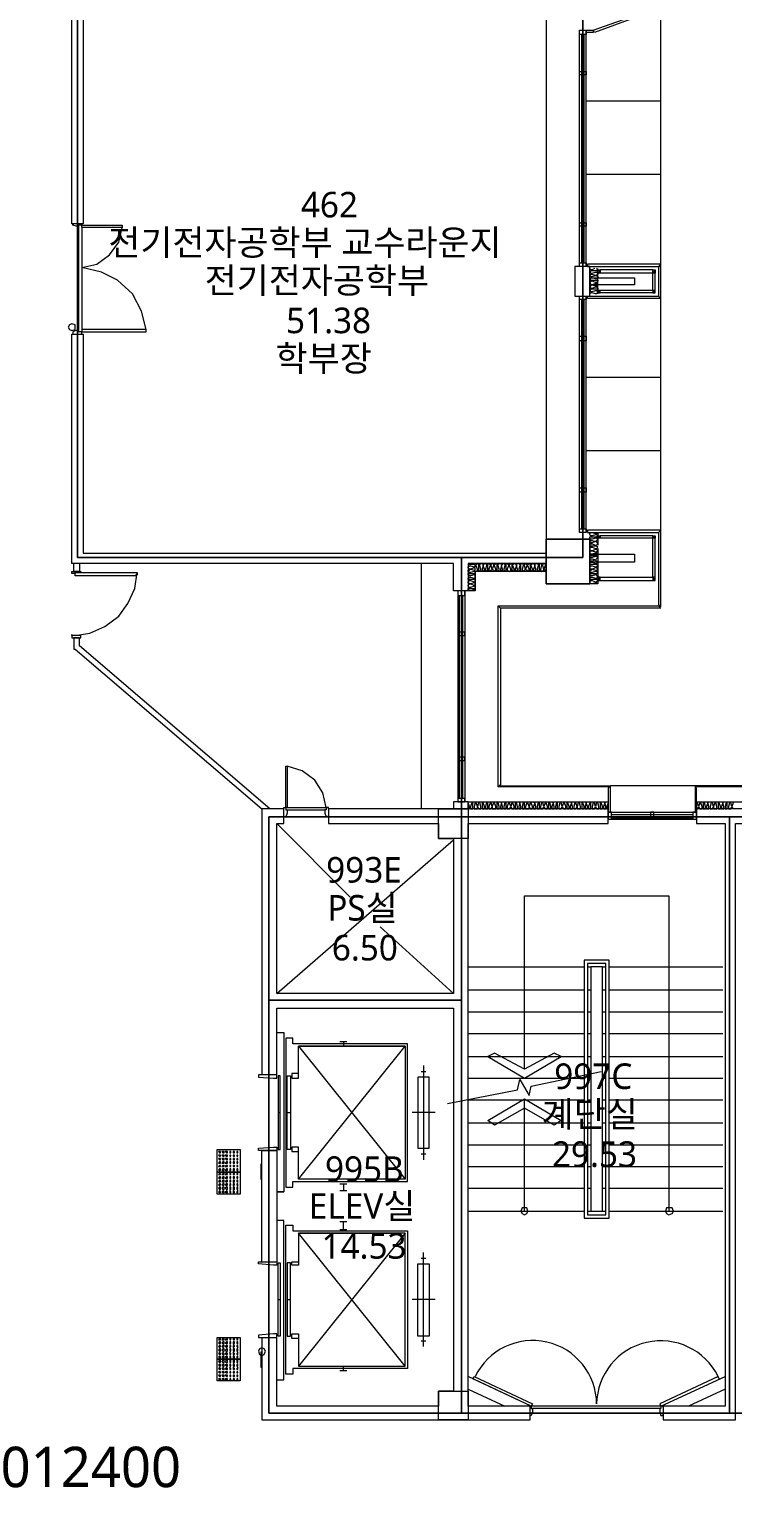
# Model space of a CAD drawing. Header units: millimetres. Extents: x -4005 to 126991, y -1911 to 106703.
# Drawn here: x 73449 to 82982, y 29620 to 49640 of the extents above; entities that cross this region are included whole.
import ezdxf

# ---------------------------------------------------------------- set-up
doc = ezdxf.new("R2010")
doc.units = ezdxf.units.MM
doc.layers.add('PDF_문자', color=7, linetype='Continuous')
doc.layers.add('PDF_형상', color=7, linetype='Continuous')
doc.styles.add('PDF 맑은 고딕', font='malgun.ttf')

msp = doc.modelspace()

# ---------------------------------------------------------------- linework, layer by layer
at = {"layer": 'PDF_형상', "lineweight": 5}
for points in [[(80456, 76121), (80456, 42125), (81047, 42125), (81047, 42731), (80456, 42731)], [(80456, 49913), (74176, 49913), (74176, 47006), (74021, 47006), (74021, 50596), (74176, 50596), (74176, 50068), (80456, 50068)], [(80953, 49975), (80953, 42482), (79306, 42482), (79306, 38969), (82943, 38969), (86456, 38969), (97944, 38969), (103571, 38969), (109447, 38969), (109447, 29704), (109447, 24435), (105452, 24435), (105452, 20471), (101706, 20471), (97944, 20471), (94198, 20471), (90451, 20471), (86705, 20471), (82943, 20471), (79197, 20471), (75451, 20471), (71704, 20471)], [(97944, 29704), (86456, 29704), (84156, 29704), (84156, 30886), (82943, 30886), (79306, 30886), (76694, 30886), (76694, 36482), (76694, 38969), (79306, 38969), (79306, 42482), (74098, 42482), (74098, 49975)], [(82010, 46446), (82010, 49928)], [(80907, 46430), (80907, 49633)], [(80938, 46477), (80938, 49571)], [(80969, 46477), (80969, 49571)], [(81000, 46430), (81000, 49633), (81093, 49633), (81093, 49602), (81000, 49602)], [(82010, 48669), (81000, 48669)], [(82010, 47674), (81000, 47674)], [(74145, 47006), (74160, 47006), (74160, 46990), (74114, 46990), (74114, 46975), (74083, 46975), (74036, 46990), (74036, 47006), (74052, 47006)], [(74114, 46990), (74114, 45560)], [(75031, 45576), (74969, 45824), (74844, 46057), (74642, 46244), (74425, 46353), (74160, 46415), (74363, 46462), (74534, 46586), (74658, 46757), (74705, 46959)], [(74160, 46959), (74160, 45576)], [(81140, 46399), (81156, 46384), (81140, 46368), (81124, 46368), (81078, 46368), (81062, 46368), (81047, 46353), (81062, 46337), (81078, 46337), (81124, 46353), (81140, 46353), (81156, 46337), (81156, 46322), (81140, 46306), (81124, 46306), (81078, 46322), (81062, 46322), (81047, 46306), (81062, 46291), (81078, 46291), (81124, 46306), (81140, 46306), (81156, 46291), (81156, 46275), (81140, 46260), (81124, 46260), (81078, 46275), (81062, 46275), (81047, 46260), (81062, 46244), (81078, 46244), (81124, 46244), (81140, 46244), (81156, 46244), (81156, 46228), (81140, 46213), (81124, 46213), (81078, 46228), (81062, 46228), (81047, 46213), (81062, 46182), (81078, 46182), (81062, 46166), (81047, 46151), (81062, 46135), (81078, 46135), (81124, 46151), (81140, 46151), (81156, 46135), (81156, 46120), (81140, 46120), (81124, 46120), (81078, 46120), (81062, 46120), (81047, 46104), (81062, 46089), (81078, 46089), (81124, 46104), (81140, 46104), (81156, 46089), (81156, 46073), (81140, 46057), (81124, 46057), (81078, 46073), (81062, 46073), (81047, 46057)], [(81109, 46399), (81078, 46384), (81062, 46384), (81047, 46399)], [(81047, 46275), (81653, 46275), (81653, 46182), (81047, 46182)], [(81156, 46057), (81156, 46399)], [(81902, 46384), (81187, 46384), (81156, 46337)], [(81902, 46104), (81902, 46337), (81187, 46337)], [(81933, 46384), (81902, 46337)], [(81933, 46104), (81933, 46337)], [(81902, 46073), (81187, 46073), (81156, 46104)], [(81933, 46073), (81902, 46104), (81187, 46104)], [(80907, 42824), (80907, 46026)], [(80938, 42871), (80938, 45980)], [(80969, 42871), (80969, 45980)], [(81000, 42824), (81000, 46026)], [(82010, 42855), (82010, 45995)], [(79492, 42031), (79492, 42047), (79477, 42047), (79430, 42031), (79415, 42031), (79399, 42047), (79399, 42062), (79415, 42062), (79430, 42062), (79477, 42062), (79492, 42062), (79492, 42078), (79492, 42094), (79477, 42094), (79430, 42078), (79415, 42078), (79399, 42094), (79399, 42109), (79415, 42125), (79430, 42125), (79415, 42125), (79399, 42140), (79399, 42156), (79415, 42171), (79430, 42171), (79477, 42156), (79492, 42156), (79492, 42171), (79492, 42187), (79477, 42187), (79430, 42187), (79415, 42187), (79399, 42187), (79399, 42202), (79415, 42218), (79430, 42218), (79477, 42202), (79492, 42202), (79492, 42218), (79492, 42249), (79477, 42249), (79430, 42233), (79415, 42233), (79399, 42249), (79399, 42265), (79415, 42265), (79430, 42265), (79477, 42265), (79492, 42265), (79492, 42280), (79492, 42296), (79477, 42296), (79430, 42280), (79415, 42280), (79399, 42296), (79399, 42311), (79415, 42311), (79430, 42327), (79415, 42327), (79399, 42342), (79399, 42358), (79415, 42373), (79430, 42373), (79477, 42358), (79492, 42358), (79492, 42373), (79492, 42389), (79477, 42389), (79430, 42389), (79415, 42389), (79399, 42404), (79399, 42031), (79197, 42031), (79197, 42404), (74021, 42404), (74021, 45513), (74176, 45513), (74176, 42544), (80456, 42544)], [(74145, 45513), (74160, 45513), (74160, 45544), (74114, 45544), (74114, 45560), (74083, 45560), (74036, 45544), (74036, 45513), (74052, 45513)], [(82010, 44923), (81000, 44923)], [(82010, 43928), (81000, 43928)], [(81156, 42125), (81140, 42140), (81124, 42140), (81078, 42125), (81062, 42125), (81047, 42140), (81047, 42156), (81062, 42171), (81078, 42171), (81124, 42156), (81140, 42156), (81156, 42171), (81140, 42187), (81124, 42187), (81078, 42187), (81062, 42187), (81047, 42187), (81047, 42202), (81062, 42218), (81078, 42218), (81124, 42202), (81140, 42202), (81156, 42218), (81140, 42249), (81124, 42249), (81078, 42233), (81062, 42233), (81047, 42249), (81047, 42265), (81062, 42265), (81078, 42265), (81124, 42265), (81140, 42265), (81156, 42280), (81140, 42296), (81124, 42296), (81078, 42280), (81062, 42280), (81047, 42296), (81047, 42311), (81062, 42311), (81078, 42327), (81062, 42327), (81047, 42342), (81047, 42358), (81062, 42373), (81078, 42373), (81124, 42358), (81140, 42358), (81156, 42373), (81140, 42389), (81124, 42389), (81078, 42389), (81062, 42389), (81047, 42389), (81047, 42404), (81062, 42420), (81078, 42420), (81124, 42404), (81140, 42404), (81156, 42420), (81140, 42436), (81124, 42451), (81078, 42436), (81062, 42436), (81047, 42436), (81047, 42451), (81062, 42467), (81078, 42467), (81124, 42451), (81140, 42467), (81156, 42482), (81140, 42498), (81124, 42498), (81078, 42482), (81062, 42482), (81047, 42498), (81047, 42513), (81062, 42513), (81078, 42513), (81124, 42513), (81140, 42513), (81156, 42529), (81140, 42544), (81124, 42544), (81078, 42529), (81062, 42529), (81047, 42544), (81047, 42560), (81062, 42575), (81078, 42575), (81062, 42575), (81047, 42591), (81047, 42607), (81062, 42622), (81078, 42622), (81124, 42607), (81140, 42607), (81156, 42622), (81140, 42638), (81124, 42638), (81078, 42638), (81062, 42638), (81047, 42638), (81047, 42653), (81062, 42669), (81078, 42669), (81124, 42653), (81140, 42653), (81156, 42669), (81140, 42700), (81124, 42700), (81078, 42684), (81062, 42684), (81047, 42700), (81047, 42715), (81062, 42715), (81078, 42715), (81124, 42700), (81140, 42715), (81156, 42731), (81140, 42746), (81124, 42746), (81078, 42731), (81062, 42731), (81047, 42746), (81047, 42762), (81062, 42762), (81078, 42762), (81124, 42762), (81140, 42762), (81156, 42778), (81140, 42793), (81124, 42793), (81078, 42778), (81062, 42778), (81047, 42793), (81047, 42809), (81062, 42824), (81078, 42824), (81124, 42809), (81140, 42809), (81156, 42824), (81156, 42653)], [(81902, 42778), (81187, 42778), (81156, 42746)], [(81933, 42171), (81902, 42218), (81902, 42746), (81187, 42746)], [(81933, 42778), (81902, 42746)], [(81933, 42218), (81933, 42746)], [(81156, 42607), (81156, 42125), (81047, 42125)], [(81047, 42529), (81653, 42529), (81653, 42420), (81047, 42420)], [(74129, 42404), (74129, 42296), (74052, 42296), (74052, 42404)], [(74067, 41425), (74269, 41456), (74471, 41549), (74658, 41689), (74782, 41860), (74875, 42062), (74907, 42280)], [(78762, 42404), (78762, 39078)], [(79508, 42296), (79523, 42311), (79523, 42327), (79508, 42373), (79508, 42389), (79523, 42404), (79539, 42404), (79539, 42389), (79539, 42373), (79539, 42327), (79539, 42311), (79554, 42296), (79570, 42311), (79570, 42327), (79554, 42373), (79554, 42389), (79570, 42404), (79586, 42404), (79601, 42389), (79601, 42373), (79601, 42389), (79617, 42404), (79632, 42404), (79648, 42389), (79648, 42373), (79632, 42327), (79632, 42311), (79648, 42296), (79663, 42311), (79663, 42327), (79663, 42373), (79663, 42389), (79663, 42404), (79679, 42404), (79694, 42389), (79694, 42373), (79679, 42327), (79679, 42311), (79694, 42296), (79710, 42311), (79725, 42327), (79710, 42373), (79710, 42389), (79725, 42404), (79741, 42404), (79741, 42389), (79741, 42373), (79725, 42327), (79741, 42311), (79757, 42296), (79772, 42311), (79772, 42327), (79757, 42373), (79757, 42389), (79772, 42404), (79788, 42404), (79788, 42389), (79788, 42373), (79788, 42327), (79788, 42311), (79803, 42296), (79819, 42311), (79819, 42327), (79803, 42373), (79803, 42389), (79819, 42404), (79834, 42404), (79850, 42389), (79850, 42373), (79865, 42389), (79865, 42404), (79881, 42404), (79896, 42389), (79896, 42373), (79881, 42327), (79881, 42311), (79896, 42296), (79912, 42311), (79912, 42327), (79912, 42373), (79912, 42389), (79912, 42404), (79928, 42404), (79943, 42389), (79943, 42373), (79928, 42327), (79928, 42311), (79959, 42296), (79974, 42311), (79974, 42327), (79959, 42373), (79959, 42389), (79974, 42404), (79990, 42404), (79990, 42389), (79990, 42373), (79990, 42327), (79990, 42311), (80005, 42296), (80021, 42311), (80021, 42327), (80005, 42373), (80005, 42389), (80021, 42404), (80036, 42404), (80052, 42389), (80052, 42373), (80052, 42389), (80067, 42404), (80083, 42404), (80098, 42389), (80098, 42373), (80083, 42327), (80083, 42311), (80098, 42296), (80114, 42311), (80114, 42327), (80114, 42373), (80114, 42389), (80114, 42404), (80130, 42404), (80145, 42389), (80145, 42373), (80130, 42327), (80130, 42311), (80145, 42296), (80161, 42311), (80176, 42327), (80161, 42373), (80161, 42389), (80176, 42404), (80192, 42389), (80192, 42373), (80176, 42327), (80192, 42311), (80207, 42296), (80223, 42311), (80223, 42327), (80207, 42373), (80207, 42389), (80223, 42404), (80238, 42404), (80238, 42389), (80238, 42373), (80238, 42327), (80238, 42311), (80254, 42296), (80269, 42311), (80269, 42327), (80254, 42373), (80254, 42389), (80269, 42404), (80285, 42404), (80301, 42389), (80301, 42373), (80301, 42389), (80316, 42404), (80332, 42404), (80347, 42389), (80347, 42373), (80332, 42327), (80332, 42311), (80347, 42296), (80363, 42311), (80363, 42327), (80363, 42373), (80363, 42389), (80363, 42404), (80378, 42404), (80394, 42389), (80394, 42373), (80378, 42327), (80378, 42311), (80394, 42296), (80425, 42311), (80425, 42327), (80409, 42373), (80409, 42389), (80425, 42404), (80440, 42404), (80440, 42389), (80440, 42373), (80425, 42327), (80440, 42311), (80456, 42296), (79492, 42296), (79492, 42031), (79399, 42031)], [(80456, 42404), (79399, 42404)], [(81187, 42171), (81156, 42218), (81902, 42218)], [(81156, 42171), (81902, 42171)], [(79259, 42031), (79259, 39171)], [(79275, 41969), (79275, 39218)], [(79321, 41969), (79321, 39218)], [(79352, 42031), (79352, 39171)], [(76710, 39078), (74129, 41285), (74129, 41394), (74052, 41394), (74052, 41239), (74067, 41239), (76601, 39078)], [(76943, 39093), (77471, 39093), (77425, 39295), (77316, 39466), (77145, 39591), (76943, 39653)], [(108219, 39389), (81327, 39389), (81295, 39358), (81295, 39031), (81327, 39031), (81327, 39389)], [(76601, 31912), (76601, 30793), (80238, 30793), (80238, 30979), (79399, 30979), (79399, 38876), (81295, 38876), (81295, 39078), (77503, 39078), (77503, 38876), (78995, 38876), (78995, 38674), (79197, 38674), (79197, 36575), (76803, 36575), (76803, 38876), (76896, 38876), (76896, 39078), (76601, 39078), (76601, 35472)], [(76896, 39078), (76896, 39093), (76927, 39093), (76927, 39062), (76943, 39062), (76943, 39016), (76927, 38969), (76896, 38969), (76896, 38985)], [(76943, 39062), (77456, 39062)], [(77503, 39078), (77503, 39093), (77471, 39093), (77471, 39062), (77456, 39062), (77456, 39016), (77471, 38969), (77503, 38969), (77503, 38985)], [(79399, 39078), (79415, 39078), (79415, 39109), (79399, 39156), (79399, 39171), (79415, 39171), (79430, 39171), (79446, 39171), (79446, 39156), (79430, 39109), (79430, 39078), (79446, 39078), (79461, 39078), (79461, 39109), (79461, 39156), (79461, 39171), (79477, 39171), (79492, 39171), (79492, 39156), (79477, 39109), (79477, 39078), (79492, 39078), (79523, 39078), (79523, 39109), (79508, 39156), (79508, 39171), (79523, 39171), (79539, 39171), (79539, 39156), (79523, 39109), (79539, 39078), (79554, 39078), (79570, 39078), (79570, 39109), (79554, 39156), (79554, 39171), (79570, 39171), (79586, 39171), (79586, 39156), (79586, 39109), (79586, 39078), (79601, 39078), (79617, 39078), (79617, 39109), (79601, 39156), (79601, 39171), (79617, 39171), (79632, 39171), (79648, 39171), (79648, 39156), (79632, 39109), (79632, 39078), (79648, 39078), (79663, 39078), (79663, 39109), (79663, 39156), (79663, 39171), (79679, 39171), (79694, 39171), (79694, 39156), (79679, 39109), (79679, 39078), (79694, 39078), (79710, 39078), (79725, 39109), (79710, 39156), (79710, 39171), (79725, 39171), (79741, 39171), (79741, 39156), (79725, 39109), (79725, 39078), (79757, 39078), (79772, 39078), (79772, 39109), (79757, 39156), (79757, 39171), (79772, 39171), (79788, 39171), (79788, 39156), (79788, 39109), (79788, 39078), (79803, 39078), (79819, 39078), (79819, 39109), (79803, 39156), (79803, 39171), (79819, 39171), (79834, 39171), (79850, 39171), (79850, 39156), (79850, 39171), (79865, 39171), (79881, 39171), (79896, 39171), (79896, 39156), (79881, 39109), (79881, 39078), (79896, 39078), (79912, 39078), (79912, 39109), (79912, 39156), (79912, 39171), (79928, 39171), (79943, 39171), (79943, 39156), (79928, 39109), (79928, 39078), (79943, 39078), (79959, 39078), (79974, 39109), (79959, 39156), (79959, 39171), (79974, 39171), (79990, 39171), (79990, 39156), (79974, 39109), (79990, 39078), (80005, 39078), (80021, 39078), (80021, 39109), (80005, 39156), (80005, 39171), (80021, 39171), (80036, 39171), (80036, 39156), (80036, 39109), (80036, 39078), (80052, 39078), (80067, 39078), (80067, 39109), (80052, 39156), (80052, 39171), (80067, 39171), (80083, 39171), (80098, 39171), (80098, 39156), (80098, 39171), (80114, 39171), (80130, 39171), (80145, 39171), (80145, 39156), (80130, 39109), (80130, 39078), (80145, 39078), (80161, 39078), (80161, 39109), (80161, 39156), (80161, 39171), (80176, 39171), (80192, 39171), (80192, 39156), (80176, 39109), (80176, 39078), (80192, 39078), (80223, 39078), (80223, 39109), (80207, 39156), (80207, 39171), (80223, 39171), (80238, 39171), (80238, 39156), (80223, 39109), (80238, 39078), (80254, 39078), (80269, 39078), (80269, 39109), (80254, 39156), (80254, 39171), (80269, 39171), (80285, 39171), (80301, 39156), (80301, 39171), (80316, 39171), (80332, 39171), (80347, 39171), (80347, 39156), (80332, 39109), (80332, 39078), (80347, 39078), (80363, 39078), (80363, 39109), (80363, 39156), (80363, 39171), (80378, 39171), (80394, 39171), (80394, 39156), (80378, 39109), (80378, 39078), (80394, 39078), (80409, 39078), (80425, 39109), (80409, 39156), (80409, 39171), (80425, 39171), (80440, 39171), (80440, 39156), (80425, 39109), (80440, 39078), (80456, 39078), (80472, 39078), (80472, 39109), (80456, 39156), (80456, 39171), (80472, 39171), (80487, 39171), (80487, 39156), (80487, 39109), (80487, 39078), (80503, 39078), (80518, 39078), (80518, 39109), (80503, 39156), (80503, 39171), (80518, 39171), (80534, 39171), (80549, 39171), (80549, 39156), (80549, 39171), (80565, 39171), (80580, 39171), (80596, 39171), (80596, 39156), (80580, 39109), (80580, 39078), (80596, 39078), (80611, 39078), (80611, 39109), (80611, 39156), (80611, 39171), (80627, 39171), (80643, 39171), (80643, 39156), (80627, 39109), (80627, 39078), (80643, 39078), (80658, 39078), (80674, 39109), (80658, 39156), (80658, 39171), (80674, 39171), (80689, 39171), (80689, 39156), (80674, 39109), (80689, 39078), (80705, 39078), (80720, 39078), (80720, 39109), (80705, 39156), (80705, 39171), (80720, 39171), (80736, 39171), (80736, 39156), (80736, 39109), (80736, 39078), (80751, 39078), (80767, 39078), (80767, 39109), (80751, 39156), (80751, 39171), (80767, 39171), (80782, 39171), (80798, 39171), (80798, 39156), (80814, 39171), (80829, 39171), (80845, 39171), (80845, 39156), (80829, 39109), (80829, 39078), (80845, 39078), (80860, 39078), (80876, 39109), (80860, 39156), (80860, 39171), (80876, 39171), (80891, 39171), (80891, 39156), (80876, 39109), (80876, 39078), (80907, 39078), (80922, 39078), (80922, 39109), (80907, 39156), (80907, 39171), (80922, 39171), (80938, 39171), (80938, 39156), (80938, 39109), (80938, 39078), (80953, 39078), (80969, 39078), (80969, 39109), (80953, 39156), (80953, 39171), (80969, 39171), (80985, 39171), (81000, 39171), (81000, 39156), (81000, 39171), (81016, 39171), (81031, 39171), (81047, 39171), (81047, 39156), (81031, 39109), (81031, 39078), (81047, 39078), (81062, 39078), (81062, 39109), (81062, 39156), (81062, 39171), (81078, 39171), (81093, 39171), (81093, 39156), (81078, 39109), (81078, 39078), (81093, 39078), (81109, 39078), (81124, 39109), (81109, 39156), (81109, 39171), (81124, 39171), (81140, 39171), (81140, 39156), (81124, 39109), (81140, 39078), (81156, 39078), (81171, 39078), (81171, 39109), (81156, 39156), (81156, 39171), (81171, 39171), (81187, 39171), (81187, 39156), (81187, 39109), (81187, 39078), (81202, 39078), (81218, 39078), (81218, 39109), (81202, 39156), (81202, 39171), (81218, 39171), (81233, 39171), (81249, 39171), (81249, 39156), (81249, 39171), (81264, 39171), (81280, 39171), (81295, 39171), (81295, 39156), (81280, 39109), (81280, 39078), (81295, 39078)], [(79399, 39171), (81295, 39171)], [(82492, 39171), (84606, 39171)], [(82492, 39078), (82508, 39078), (82523, 39109), (82508, 39156), (82508, 39171), (82523, 39171), (82539, 39171), (82539, 39156), (82523, 39109), (82539, 39078), (82555, 39078), (82570, 39078), (82570, 39109), (82555, 39156), (82555, 39171), (82570, 39171), (82586, 39171), (82586, 39156), (82586, 39109), (82586, 39078), (82601, 39078), (82617, 39078), (82617, 39109), (82601, 39156), (82601, 39171), (82617, 39171), (82632, 39171), (82648, 39171), (82648, 39156), (82663, 39171), (82679, 39171), (82694, 39171), (82694, 39156), (82679, 39109), (82679, 39078), (82694, 39078), (82710, 39078), (82726, 39109), (82710, 39156), (82710, 39171), (82726, 39171), (82741, 39171), (82741, 39156), (82726, 39109), (82726, 39078), (82757, 39078), (82772, 39078), (82772, 39109), (82757, 39156), (82757, 39171), (82772, 39171), (82788, 39171), (82788, 39156), (82788, 39109), (82788, 39078), (82803, 39078), (82819, 39078), (82819, 39109), (82803, 39156), (82803, 39171), (82819, 39171), (82834, 39171), (82850, 39171), (82850, 39156), (82850, 39171), (82865, 39171), (82881, 39171), (82897, 39171), (82897, 39156), (82881, 39109), (82881, 39078), (82897, 39078), (82912, 39078), (82912, 39109), (82912, 39156), (82912, 39171), (82928, 39171), (82943, 39171), (82943, 39156), (82928, 39109), (82928, 39078), (82943, 39078), (82959, 39078), (82974, 39109), (82959, 39156), (82959, 39171), (82974, 39171), (82990, 39171)], [(82990, 39156), (82974, 39109), (82990, 39078)], [(76803, 38876), (77798, 37881)], [(81295, 39031), (82492, 39031)], [(81295, 38938), (82492, 38938)], [(81342, 39000), (82446, 39000)], [(81342, 38954), (82446, 38954)], [(76803, 36575), (79197, 38658)], [(80161, 35549), (80161, 37896), (82119, 37896), (82119, 33622)], [(78202, 37477), (79197, 36575)], [(79399, 36933), (80969, 36933)], [(81016, 36933), (81062, 36933)], [(81218, 33622), (81218, 36933), (81062, 36933), (81062, 33622), (81218, 33622), (81264, 33622)], [(81218, 36933), (81264, 36933)], [(81311, 36933), (82850, 36933)], [(79399, 36622), (80969, 36622)], [(81016, 36622), (81062, 36622)], [(81218, 36622), (81264, 36622)], [(81311, 36622), (82850, 36622)], [(76803, 35472), (76554, 35472), (76554, 35440), (76756, 35425), (76803, 35425), (76803, 36373), (79197, 36373), (79197, 31181), (78995, 31181), (78995, 30979), (76803, 30979), (76803, 31958), (76756, 31958), (76554, 31943), (76554, 31912), (76803, 31912)], [(79399, 36326), (80969, 36326)], [(81016, 36326), (81062, 36326)], [(81218, 36326), (81264, 36326)], [(81311, 36326), (82850, 36326)], [(76803, 36047), (76896, 36047), (76896, 33886), (76803, 33886), (76896, 33886)], [(77098, 35487), (77005, 35487), (77005, 35425), (77098, 35425), (77098, 35860), (78544, 35860), (78544, 34057), (77098, 34057), (77098, 34492), (77005, 34492), (77005, 34430), (77098, 34430)], [(78404, 34057), (77098, 34057), (78544, 35860), (77098, 35860), (78544, 34057)], [(77658, 35922), (77751, 35922)], [(77658, 35860), (77751, 35860)], [(77705, 35922), (77705, 35860)], [(79399, 36031), (80969, 36031)], [(81016, 36031), (81062, 36031)], [(81218, 36031), (81264, 36031)], [(81311, 36031), (82850, 36031)], [(79399, 35720), (80969, 35720)], [(81016, 35720), (81062, 35720)], [(81218, 35720), (81264, 35720)], [(81311, 35720), (82850, 35720)], [(78762, 35518), (78824, 35518)], [(78793, 35596), (78793, 34321)], [(79119, 35083), (80067, 35269), (80098, 35409), (80223, 35192), (80254, 35316), (81202, 35518)], [(79399, 35425), (80969, 35425)], [(81016, 35425), (81062, 35425)], [(81218, 35425), (81264, 35425)], [(81311, 35425), (82850, 35425)], [(79399, 35130), (80969, 35130)], [(80161, 33622), (80161, 35145), (80658, 34850), (80565, 34788), (80161, 35021), (79757, 34788), (79663, 34850), (80161, 35145)], [(81016, 35130), (81062, 35130)], [(81218, 35130), (81264, 35130)], [(81311, 35130), (82850, 35130)], [(76819, 34959), (76850, 34959)], [(76943, 34959), (76990, 34959)], [(78948, 34959), (78637, 34959)], [(79399, 34819), (80969, 34819)], [(81016, 34819), (81062, 34819)], [(81218, 34819), (81264, 34819)], [(81311, 34819), (82850, 34819)], [(76601, 32938), (76601, 34446), (76803, 34446), (76554, 34446), (76554, 34477), (76756, 34492), (76803, 34492), (76803, 32891), (76756, 32891), (76554, 32907), (76554, 32938), (76803, 32938)], [(79399, 34523), (80969, 34523)], [(81016, 34523), (81062, 34523)], [(81218, 34523), (81264, 34523)], [(81311, 34523), (82850, 34523)], [(78762, 34399), (78824, 34399)], [(79399, 34228), (80969, 34228)], [(81016, 34228), (81062, 34228)], [(81218, 34228), (81264, 34228)], [(81311, 34228), (82850, 34228)], [(77658, 33995), (77751, 33995)], [(77658, 33901), (77751, 33901)], [(77705, 33995), (77705, 33901)], [(79399, 33933), (80969, 33933)], [(81016, 33933), (81062, 33933)], [(81218, 33933), (81264, 33933)], [(81311, 33933), (82850, 33933)], [(76803, 31337), (76896, 31337), (76896, 33497), (76803, 33497)], [(77658, 33482), (77751, 33482)], [(77705, 33373), (77705, 33482)], [(79399, 33622), (80969, 33622)], [(81016, 33622), (81062, 33622)], [(81311, 33622), (82850, 33622)], [(78544, 33326), (77098, 31523), (78544, 31523), (77098, 33326), (77098, 32891), (77005, 32891), (77005, 32938), (77098, 32938)], [(77098, 31896), (77005, 31896), (77005, 31958), (77098, 31958), (77098, 31523), (78544, 31523), (78544, 33326), (77098, 33326), (78404, 33326)], [(77658, 33373), (77751, 33373)], [(78793, 31787), (78793, 33062)], [(78762, 32984), (78824, 32984)], [(76819, 32425), (76850, 32425)], [(76943, 32425), (76990, 32425)], [(78948, 32425), (78637, 32425)], [(78762, 31865), (78824, 31865)], [(77658, 31523), (77751, 31523)], [(77658, 31461), (77751, 31461)], [(77705, 31461), (77705, 31523)], [(82803, 31352), (82788, 31383), (81995, 31010), (82010, 30979), (80254, 30979), (79399, 31383)], [(82010, 30979), (82881, 31383)], [(79399, 31212), (79896, 30979)], [(82881, 31212), (82384, 30979)], [(80238, 30964), (80238, 30979), (80254, 30979), (80254, 30948), (80269, 30948), (80269, 30901), (80254, 30855), (80238, 30855), (80238, 30870)], [(81995, 30948), (80269, 30948)], [(82042, 30964), (82042, 30979), (82010, 30979), (82010, 30948), (81995, 30948), (81995, 30901), (82010, 30855), (82042, 30855), (82042, 30870)]]:
    msp.add_lwpolyline(points, dxfattribs=at)
for points in [[(74098, 49975), (74098, 42482), (79306, 42482), (80953, 42482), (80953, 49975)], [(81109, 49602), (81093, 49633), (81979, 49944), (82010, 49928)], [(80907, 49571), (80907, 49633), (81000, 49633), (81000, 49571)], [(80907, 49026), (80907, 49073), (81000, 49073), (81000, 49026)], [(74160, 46990), (74705, 46990), (74705, 46959), (74160, 46959)], [(80907, 46975), (80907, 47021), (81000, 47021), (81000, 46975)], [(80907, 46430), (80907, 46477), (81000, 46477), (81000, 46430)], [(81979, 46430), (82010, 46462), (81016, 46462), (81016, 46430)], [(81047, 46026), (81047, 46430), (80845, 46430), (80845, 46026)], [(81156, 46384), (81187, 46384), (81187, 46337), (81156, 46337)], [(81902, 46384), (81933, 46384), (81933, 46337), (81902, 46337)], [(81979, 46026), (82010, 45995), (82010, 46446), (81979, 46415)], [(81078, 46182), (81124, 46166), (81140, 46166), (81156, 46166), (81156, 46182), (81140, 46197), (81124, 46197)], [(81156, 46073), (81187, 46073), (81187, 46104), (81156, 46104)], [(81902, 46073), (81933, 46073), (81933, 46104), (81902, 46104)], [(80907, 45980), (80907, 46026), (81000, 46026), (81000, 45980)], [(81979, 46026), (82010, 45995), (81016, 45995), (81016, 46026)], [(74067, 45607), (74067, 45638), (74021, 45653), (73989, 45638), (73974, 45607), (73989, 45576), (74021, 45560), (74067, 45576)], [(74160, 45544), (75031, 45544), (75031, 45576), (74160, 45576)], [(80907, 45420), (80907, 45482), (81000, 45482), (81000, 45420)], [(80907, 43368), (80907, 43430), (81000, 43430), (81000, 43368)], [(80907, 42824), (80907, 42871), (81000, 42871), (81000, 42824)], [(81979, 42824), (82010, 42855), (81016, 42855), (81016, 42824)], [(81979, 41845), (82010, 41814), (82010, 42855), (81979, 42824)], [(80456, 42731), (81047, 42731), (81047, 42125), (80456, 42125)], [(81156, 42778), (81187, 42778), (81187, 42746), (81156, 42746)], [(81902, 42778), (81933, 42778), (81933, 42746), (81902, 42746)], [(81078, 42575), (81124, 42560), (81140, 42560), (81156, 42575), (81140, 42591), (81124, 42591)], [(74145, 42296), (74145, 42280), (74067, 42280), (74067, 42265), (74021, 42265), (74021, 42296)], [(74067, 42280), (74907, 42280), (74907, 42249), (74891, 42249), (74891, 42233), (74067, 42233), (74067, 42249)], [(79430, 42327), (79477, 42311), (79492, 42311), (79492, 42327), (79492, 42342), (79477, 42342)], [(79601, 42373), (79586, 42327), (79586, 42311), (79601, 42296), (79617, 42311), (79617, 42327)], [(79850, 42373), (79834, 42327), (79834, 42311), (79850, 42296), (79865, 42311), (79865, 42327)], [(80052, 42373), (80036, 42327), (80036, 42311), (80052, 42296), (80067, 42311), (80067, 42327)], [(80301, 42373), (80285, 42327), (80285, 42311), (80301, 42296), (80316, 42311), (80316, 42327)], [(81078, 42327), (81124, 42311), (81140, 42311), (81156, 42327), (81140, 42342), (81124, 42342)], [(79430, 42125), (79477, 42109), (79492, 42109), (79492, 42125), (79492, 42140), (79477, 42140)], [(81156, 42171), (81187, 42171), (81187, 42218), (81156, 42218)], [(81902, 42171), (81933, 42171), (81933, 42218), (81902, 42218)], [(79259, 42031), (79259, 41969), (79352, 41969), (79352, 42031)], [(79834, 39404), (79803, 39373), (79803, 41829), (79834, 41798)], [(81979, 41829), (82010, 41798), (79834, 41798), (79803, 41829)], [(79259, 41472), (79259, 41425), (79352, 41425), (79352, 41472)], [(74145, 41394), (74145, 41425), (74067, 41425), (74021, 41425), (74021, 41441), (74021, 41394)], [(76927, 39093), (76927, 39653), (76943, 39653), (76943, 39093)], [(79259, 39777), (79259, 39731), (79352, 39731), (79352, 39777)], [(79803, 39373), (79834, 39389), (81327, 39389), (81295, 39373)], [(82492, 39358), (82477, 39389), (82477, 39031), (82492, 39031)], [(82508, 39373), (82477, 39389), (84622, 39389), (84591, 39373)], [(78995, 39078), (79399, 39078), (79399, 38674), (78995, 38674)], [(79197, 39078), (79399, 39078), (79399, 39171), (79197, 39171)], [(79259, 39218), (79259, 39171), (79352, 39171), (79352, 39218)], [(79850, 39156), (79834, 39109), (79834, 39078), (79850, 39078), (79865, 39078), (79865, 39109)], [(80098, 39156), (80083, 39109), (80083, 39078), (80098, 39078), (80114, 39078), (80114, 39109)], [(80301, 39156), (80285, 39109), (80285, 39078), (80301, 39078), (80316, 39078), (80316, 39109)], [(80549, 39156), (80534, 39109), (80534, 39078), (80549, 39078), (80565, 39078), (80565, 39109)], [(80798, 39156), (80782, 39109), (80782, 39078), (80798, 39078), (80814, 39078), (80814, 39109)], [(81000, 39156), (80985, 39109), (80985, 39078), (81000, 39078), (81016, 39078), (81016, 39109)], [(81249, 39156), (81233, 39109), (81233, 39078), (81249, 39078), (81264, 39078), (81264, 39109)], [(83021, 30793), (83021, 38876), (84606, 38876), (84606, 39078), (82492, 39078), (82492, 38876), (82881, 38876), (82881, 30979), (82042, 30979), (82042, 30793)], [(82648, 39156), (82632, 39109), (82632, 39078), (82648, 39078), (82663, 39078), (82663, 39109)], [(82850, 39156), (82834, 39109), (82834, 39078), (82850, 39078), (82865, 39078), (82865, 39109)], [(76694, 38969), (76694, 36482), (79306, 36482), (79306, 38969)], [(79306, 38969), (79306, 36482), (79306, 30886), (82943, 30886), (82943, 38969)], [(81295, 38938), (81342, 38938), (81342, 39031), (81295, 39031)], [(81871, 38938), (81917, 38938), (81917, 39031), (81871, 39031)], [(82446, 38938), (82492, 38938), (82492, 39031), (82446, 39031)], [(82943, 38969), (82943, 30886), (84156, 30886), (84156, 32471), (86456, 32471), (86456, 38969)], [(80969, 37026), (80969, 33528), (81311, 33528), (81311, 37026)], [(81016, 33575), (81264, 33575), (81264, 36979), (81016, 36979)], [(76694, 36482), (76694, 30886), (79306, 30886), (79306, 36482)], [(77021, 35891), (77021, 35969), (76927, 35969), (76927, 33948), (77021, 33948), (77021, 34026), (78575, 34026), (78575, 35891)], [(80658, 35720), (80565, 35767), (80161, 35549), (79757, 35767), (79663, 35720), (80161, 35425)], [(76819, 34461), (76850, 34461), (76850, 35456), (76819, 35456)], [(76990, 35456), (76990, 34461), (76943, 34461), (76943, 35456)], [(76306, 34461), (76306, 34150), (75995, 34150), (75995, 34461)], [(76041, 34430), (76026, 34430), (76010, 34430), (76026, 34414), (76041, 34414)], [(76041, 34383), (76026, 34383), (76010, 34383), (76026, 34368), (76041, 34368)], [(76041, 34337), (76026, 34337), (76010, 34337), (76026, 34321), (76041, 34321)], [(76041, 34275), (76041, 34290), (76026, 34290), (76010, 34275), (76026, 34275)], [(76041, 34228), (76041, 34243), (76026, 34243), (76010, 34228), (76026, 34228)], [(76088, 34430), (76072, 34430), (76057, 34430), (76072, 34414), (76088, 34414)], [(76088, 34383), (76072, 34383), (76057, 34383), (76072, 34368), (76088, 34368)], [(76088, 34337), (76072, 34337), (76057, 34337), (76072, 34321), (76088, 34321)], [(76088, 34275), (76088, 34290), (76072, 34290), (76057, 34275), (76072, 34275)], [(76088, 34228), (76088, 34243), (76072, 34243), (76057, 34228), (76072, 34228)], [(76135, 34430), (76119, 34430), (76104, 34430), (76119, 34414), (76135, 34414)], [(76135, 34383), (76119, 34383), (76104, 34383), (76119, 34368), (76135, 34368)], [(76135, 34337), (76119, 34337), (76104, 34337), (76119, 34321), (76135, 34321)], [(76135, 34275), (76135, 34290), (76119, 34290), (76104, 34275), (76119, 34275)], [(76135, 34228), (76135, 34243), (76119, 34243), (76104, 34228), (76119, 34228)], [(76181, 34430), (76166, 34430), (76166, 34414), (76181, 34414)], [(76181, 34383), (76166, 34383), (76166, 34368), (76181, 34368)], [(76181, 34337), (76166, 34337), (76166, 34321), (76181, 34321)], [(76181, 34275), (76181, 34290), (76166, 34290), (76166, 34275)], [(76181, 34228), (76181, 34243), (76166, 34243), (76166, 34228)], [(76228, 34430), (76212, 34430), (76212, 34414), (76228, 34414)], [(76228, 34383), (76212, 34383), (76212, 34368), (76228, 34368)], [(76228, 34337), (76212, 34337), (76212, 34321), (76228, 34321)], [(76228, 34275), (76228, 34290), (76212, 34290), (76212, 34275)], [(76228, 34228), (76228, 34243), (76212, 34243), (76212, 34228)], [(76275, 34430), (76259, 34430), (76259, 34414), (76275, 34414)], [(76275, 34383), (76259, 34383), (76259, 34368), (76275, 34368)], [(76275, 34337), (76259, 34337), (76259, 34321), (76275, 34321)], [(76275, 34275), (76275, 34290), (76259, 34290), (76259, 34275)], [(76275, 34228), (76275, 34243), (76259, 34243), (76259, 34228)], [(76585, 34259), (76585, 34057), (76601, 34057), (76601, 34259)], [(76306, 34150), (76306, 33855), (75995, 33855), (75995, 34150)], [(76041, 34181), (76041, 34197), (76026, 34197), (76010, 34181), (76026, 34181), (76026, 34166)], [(76041, 34119), (76041, 34135), (76026, 34135), (76010, 34119), (76026, 34119)], [(76041, 34072), (76041, 34088), (76026, 34088), (76010, 34072), (76026, 34072)], [(76041, 34026), (76041, 34041), (76026, 34041), (76010, 34026), (76026, 34026), (76026, 34010)], [(76088, 34181), (76088, 34197), (76072, 34197), (76057, 34181), (76072, 34181), (76072, 34166)], [(76088, 34119), (76088, 34135), (76072, 34135), (76057, 34119), (76072, 34119)], [(76088, 34072), (76088, 34088), (76072, 34088), (76057, 34072), (76072, 34072)], [(76088, 34026), (76088, 34041), (76072, 34041), (76057, 34026), (76072, 34026), (76072, 34010)], [(76135, 34181), (76135, 34197), (76119, 34197), (76104, 34181), (76119, 34181), (76119, 34166)], [(76135, 34119), (76135, 34135), (76119, 34135), (76104, 34119), (76119, 34119)], [(76135, 34072), (76135, 34088), (76119, 34088), (76104, 34072), (76119, 34072)], [(76135, 34026), (76135, 34041), (76119, 34041), (76104, 34026), (76119, 34026), (76119, 34010)], [(76181, 34181), (76181, 34197), (76166, 34197), (76166, 34181), (76166, 34166)], [(76181, 34119), (76181, 34135), (76166, 34135), (76166, 34119)], [(76181, 34072), (76181, 34088), (76166, 34088), (76166, 34072)], [(76181, 34026), (76181, 34041), (76166, 34041), (76166, 34026), (76166, 34010)], [(76228, 34181), (76228, 34197), (76212, 34197), (76212, 34181), (76212, 34166)], [(76228, 34119), (76228, 34135), (76212, 34135), (76212, 34119)], [(76228, 34072), (76228, 34088), (76212, 34088), (76212, 34072)], [(76228, 34026), (76228, 34041), (76212, 34041), (76212, 34026), (76212, 34010)], [(76275, 34181), (76275, 34197), (76259, 34197), (76259, 34181), (76275, 34166)], [(76275, 34119), (76275, 34135), (76259, 34135), (76259, 34119)], [(76275, 34072), (76275, 34088), (76259, 34088), (76259, 34072)], [(76275, 34026), (76275, 34041), (76259, 34041), (76259, 34026), (76275, 34010)], [(76041, 33979), (76041, 33995), (76026, 33995), (76010, 33979), (76026, 33979), (76026, 33964)], [(76041, 33933), (76041, 33948), (76026, 33948), (76010, 33933), (76026, 33917), (76041, 33917)], [(76041, 33886), (76026, 33901), (76026, 33886), (76010, 33886), (76026, 33870), (76041, 33870)], [(76088, 33979), (76088, 33995), (76072, 33995), (76057, 33979), (76072, 33979), (76072, 33964)], [(76088, 33933), (76088, 33948), (76072, 33948), (76057, 33933), (76072, 33917), (76088, 33917)], [(76088, 33886), (76072, 33901), (76072, 33886), (76057, 33886), (76072, 33870), (76088, 33870)], [(76135, 33979), (76135, 33995), (76119, 33995), (76104, 33979), (76119, 33979), (76119, 33964)], [(76135, 33933), (76135, 33948), (76119, 33948), (76104, 33933), (76119, 33917), (76135, 33917)], [(76135, 33886), (76119, 33901), (76119, 33886), (76104, 33886), (76119, 33870), (76135, 33870)], [(76181, 33979), (76181, 33995), (76166, 33995), (76166, 33979), (76166, 33964)], [(76181, 33933), (76181, 33948), (76166, 33948), (76166, 33933), (76166, 33917), (76181, 33917)], [(76181, 33886), (76166, 33901), (76166, 33886), (76166, 33870), (76181, 33870)], [(76228, 33979), (76228, 33995), (76212, 33995), (76212, 33979), (76212, 33964)], [(76228, 33933), (76228, 33948), (76212, 33948), (76212, 33933), (76212, 33917), (76228, 33917)], [(76228, 33886), (76212, 33901), (76212, 33886), (76212, 33870), (76228, 33870)], [(76275, 33979), (76275, 33995), (76259, 33995), (76259, 33979), (76275, 33964)], [(76275, 33933), (76275, 33948), (76259, 33948), (76259, 33933), (76259, 33917), (76275, 33917)], [(76275, 33886), (76275, 33901), (76259, 33886), (76259, 33870), (76275, 33870)], [(80114, 33622), (80130, 33591), (80161, 33575), (80192, 33591), (80207, 33622), (80192, 33668), (80161, 33668), (80130, 33668)], [(82073, 33622), (82088, 33591), (82119, 33575), (82166, 33591), (82181, 33622), (82166, 33668), (82119, 33668), (82088, 33668)], [(78575, 33357), (78575, 31492), (77021, 31492), (77021, 31414), (76927, 31414), (76927, 33435), (77021, 33435), (77021, 33357)], [(76850, 32922), (76850, 31927), (76819, 31927), (76819, 32922)], [(76990, 32922), (76943, 32922), (76943, 31927), (76990, 31927)], [(76306, 31912), (76306, 31616), (75995, 31616), (75995, 31912)], [(76041, 31881), (76041, 31896), (76026, 31896), (76010, 31881), (76026, 31881)], [(76041, 31834), (76041, 31850), (76026, 31850), (76010, 31834), (76026, 31834), (76026, 31819)], [(76088, 31881), (76088, 31896), (76072, 31896), (76057, 31881), (76072, 31881)], [(76088, 31834), (76088, 31850), (76072, 31850), (76057, 31834), (76072, 31834), (76072, 31819)], [(76135, 31881), (76135, 31896), (76119, 31896), (76104, 31881), (76119, 31881)], [(76135, 31834), (76135, 31850), (76119, 31850), (76104, 31834), (76119, 31834), (76119, 31819)], [(76181, 31881), (76181, 31896), (76166, 31896), (76166, 31881)], [(76181, 31834), (76181, 31850), (76166, 31850), (76166, 31834), (76166, 31819)], [(76228, 31881), (76228, 31896), (76212, 31896), (76212, 31881)], [(76228, 31834), (76228, 31850), (76212, 31850), (76212, 31834), (76212, 31819)], [(76275, 31881), (76275, 31896), (76259, 31896), (76259, 31881)], [(76275, 31834), (76275, 31850), (76259, 31850), (76259, 31834), (76275, 31819)], [(76041, 31787), (76041, 31803), (76026, 31803), (76010, 31787), (76026, 31787), (76026, 31772)], [(76041, 31741), (76041, 31756), (76026, 31756), (76010, 31741), (76026, 31725), (76041, 31725)], [(76041, 31694), (76026, 31710), (76026, 31694), (76010, 31694), (76026, 31679), (76041, 31679)], [(76041, 31648), (76026, 31663), (76026, 31648), (76010, 31648), (76026, 31632), (76041, 31632)], [(76088, 31787), (76088, 31803), (76072, 31803), (76057, 31787), (76072, 31787), (76072, 31772)], [(76088, 31741), (76088, 31756), (76072, 31756), (76057, 31741), (76072, 31725), (76088, 31725)], [(76088, 31694), (76072, 31710), (76072, 31694), (76057, 31694), (76072, 31679), (76088, 31679)], [(76088, 31648), (76072, 31663), (76072, 31648), (76057, 31648), (76072, 31632), (76088, 31632)], [(76135, 31787), (76135, 31803), (76119, 31803), (76104, 31787), (76119, 31787), (76119, 31772)], [(76135, 31741), (76135, 31756), (76119, 31756), (76104, 31741), (76119, 31725), (76135, 31725)], [(76135, 31694), (76119, 31710), (76119, 31694), (76104, 31694), (76119, 31679), (76135, 31679)], [(76135, 31648), (76119, 31663), (76119, 31648), (76104, 31648), (76119, 31632), (76135, 31632)], [(76181, 31787), (76181, 31803), (76166, 31803), (76166, 31787), (76166, 31772)], [(76181, 31741), (76181, 31756), (76166, 31756), (76166, 31741), (76166, 31725), (76181, 31725)], [(76181, 31694), (76166, 31710), (76166, 31694), (76166, 31679), (76181, 31679)], [(76181, 31648), (76166, 31663), (76166, 31648), (76166, 31632), (76181, 31632)], [(76228, 31787), (76228, 31803), (76212, 31803), (76212, 31787), (76212, 31772)], [(76228, 31741), (76228, 31756), (76212, 31756), (76212, 31741), (76212, 31725), (76228, 31725)], [(76228, 31694), (76212, 31710), (76212, 31694), (76212, 31679), (76228, 31679)], [(76228, 31648), (76212, 31663), (76212, 31648), (76212, 31632), (76228, 31632)], [(76275, 31787), (76275, 31803), (76259, 31803), (76259, 31787), (76275, 31772)], [(76275, 31741), (76275, 31756), (76259, 31756), (76259, 31741), (76259, 31725), (76275, 31725)], [(76275, 31694), (76275, 31710), (76259, 31694), (76259, 31679), (76275, 31679)], [(76275, 31648), (76275, 31663), (76259, 31648), (76259, 31632), (76275, 31632)], [(76554, 31725), (76570, 31679), (76601, 31663), (76632, 31679), (76648, 31725), (76632, 31756), (76601, 31772), (76570, 31756)], [(76585, 31710), (76585, 31508), (76601, 31508), (76601, 31710)], [(76306, 31616), (76306, 31321), (75995, 31321), (75995, 31616)], [(76041, 31585), (76041, 31601), (76026, 31601), (76010, 31585), (76026, 31570), (76041, 31570)], [(76041, 31539), (76026, 31554), (76026, 31539), (76010, 31539), (76026, 31523), (76041, 31523)], [(76041, 31492), (76026, 31508), (76026, 31492), (76010, 31492), (76026, 31477), (76041, 31477)], [(76041, 31445), (76026, 31445), (76010, 31445), (76026, 31430), (76041, 31430)], [(76088, 31585), (76088, 31601), (76072, 31601), (76057, 31585), (76072, 31570), (76088, 31570)], [(76088, 31539), (76072, 31554), (76072, 31539), (76057, 31539), (76072, 31523), (76088, 31523)], [(76088, 31492), (76072, 31508), (76072, 31492), (76057, 31492), (76072, 31477), (76088, 31477)], [(76088, 31445), (76072, 31445), (76057, 31445), (76072, 31430), (76088, 31430)], [(76135, 31585), (76135, 31601), (76119, 31601), (76104, 31585), (76119, 31570), (76135, 31570)], [(76135, 31539), (76119, 31554), (76119, 31539), (76104, 31539), (76119, 31523), (76135, 31523)], [(76135, 31492), (76119, 31508), (76119, 31492), (76104, 31492), (76119, 31477), (76135, 31477)], [(76135, 31445), (76119, 31445), (76104, 31445), (76119, 31430), (76135, 31430)], [(76181, 31585), (76181, 31601), (76166, 31601), (76166, 31585), (76166, 31570), (76181, 31570)], [(76181, 31539), (76166, 31554), (76166, 31539), (76166, 31523), (76181, 31523)], [(76181, 31492), (76166, 31508), (76166, 31492), (76166, 31477), (76181, 31477)], [(76181, 31445), (76166, 31445), (76166, 31430), (76181, 31430)], [(76228, 31585), (76228, 31601), (76212, 31601), (76212, 31585), (76212, 31570), (76228, 31570)], [(76228, 31539), (76212, 31554), (76212, 31539), (76212, 31523), (76228, 31523)], [(76228, 31492), (76212, 31508), (76212, 31492), (76212, 31477), (76228, 31477)], [(76228, 31445), (76212, 31445), (76212, 31430), (76228, 31430)], [(76275, 31585), (76275, 31601), (76259, 31601), (76259, 31585), (76259, 31570), (76275, 31570)], [(76275, 31539), (76275, 31554), (76259, 31539), (76259, 31523), (76275, 31523)], [(76275, 31492), (76275, 31508), (76259, 31492), (76259, 31477), (76275, 31477)], [(76275, 31445), (76259, 31445), (76259, 31430), (76275, 31430)], [(76041, 31399), (76026, 31399), (76010, 31399), (76026, 31383), (76041, 31383)], [(76041, 31352), (76026, 31352), (76010, 31352), (76026, 31337), (76041, 31337)], [(76088, 31399), (76072, 31399), (76057, 31399), (76072, 31383), (76088, 31383)], [(76088, 31352), (76072, 31352), (76057, 31352), (76072, 31337), (76088, 31337)], [(76135, 31399), (76119, 31399), (76104, 31399), (76119, 31383), (76135, 31383)], [(76135, 31352), (76119, 31352), (76104, 31352), (76119, 31337), (76135, 31337)], [(76181, 31399), (76166, 31399), (76166, 31383), (76181, 31383)], [(76181, 31352), (76166, 31352), (76166, 31337), (76181, 31337)], [(76228, 31399), (76212, 31399), (76212, 31383), (76228, 31383)], [(76228, 31352), (76212, 31352), (76212, 31337), (76228, 31337)], [(76275, 31399), (76259, 31399), (76259, 31383), (76275, 31383)], [(76275, 31352), (76259, 31352), (76259, 31337), (76275, 31337)], [(80254, 30979), (79461, 31352), (79477, 31383), (80269, 31010)], [(79399, 30793), (78995, 30793), (78995, 31181), (79399, 31181)]]:
    msp.add_lwpolyline(points, close=True, dxfattribs=at)
at = {"layer": 'PDF_형상', "color": 1, "lineweight": 5}
for points in [[(78870, 34477), (78870, 35440), (78715, 35440), (78715, 34477)], [(78870, 32907), (78870, 31927), (78715, 31927), (78715, 32907)]]:
    msp.add_lwpolyline(points, close=True, dxfattribs=at)
at = {"layer": 'PDF_형상', "lineweight": 5}
msp.add_lwpolyline([(82788, 31383, 0.786006), (81140, 31010, 0.791616), (79492, 31383)], format="xyb", dxfattribs=at)

# ---------------------------------------------------------------- texts
at = {"layer": 'PDF_문자', "attachment_point": 4, "style": 'PDF 맑은 고딕'}
for s, insert, char_height in [('462', (77129, 47264), 346.4), ('전기전자공학부 교수라운지', (74518, 46735), 346.35), ('전기전자공학부', (75824, 46222), 346.4), ('51.38', (76928, 45694), 346.4), ('학부장', (76787, 45165), 346.4), ('993E', (77472, 38248), 346.4), ('PS실', (77487, 37719), 346.4), ('6.50', (77549, 37191), 346.4), ('997C', (80565, 35450), 346.4), ('계단실', (80394, 34921), 346.4), ('29.53', (80534, 34393), 346.4), ('995B', (77456, 34191), 346.4), ('ELEV실', (77238, 33677), 346.4), ('14.53', (77409, 33149), 346.4), ('012400', (73057, 30152), 547.5)]:
    msp.add_mtext(s, dxfattribs=dict(at, insert=insert, char_height=char_height))

doc.saveas('drawing.dxf')
